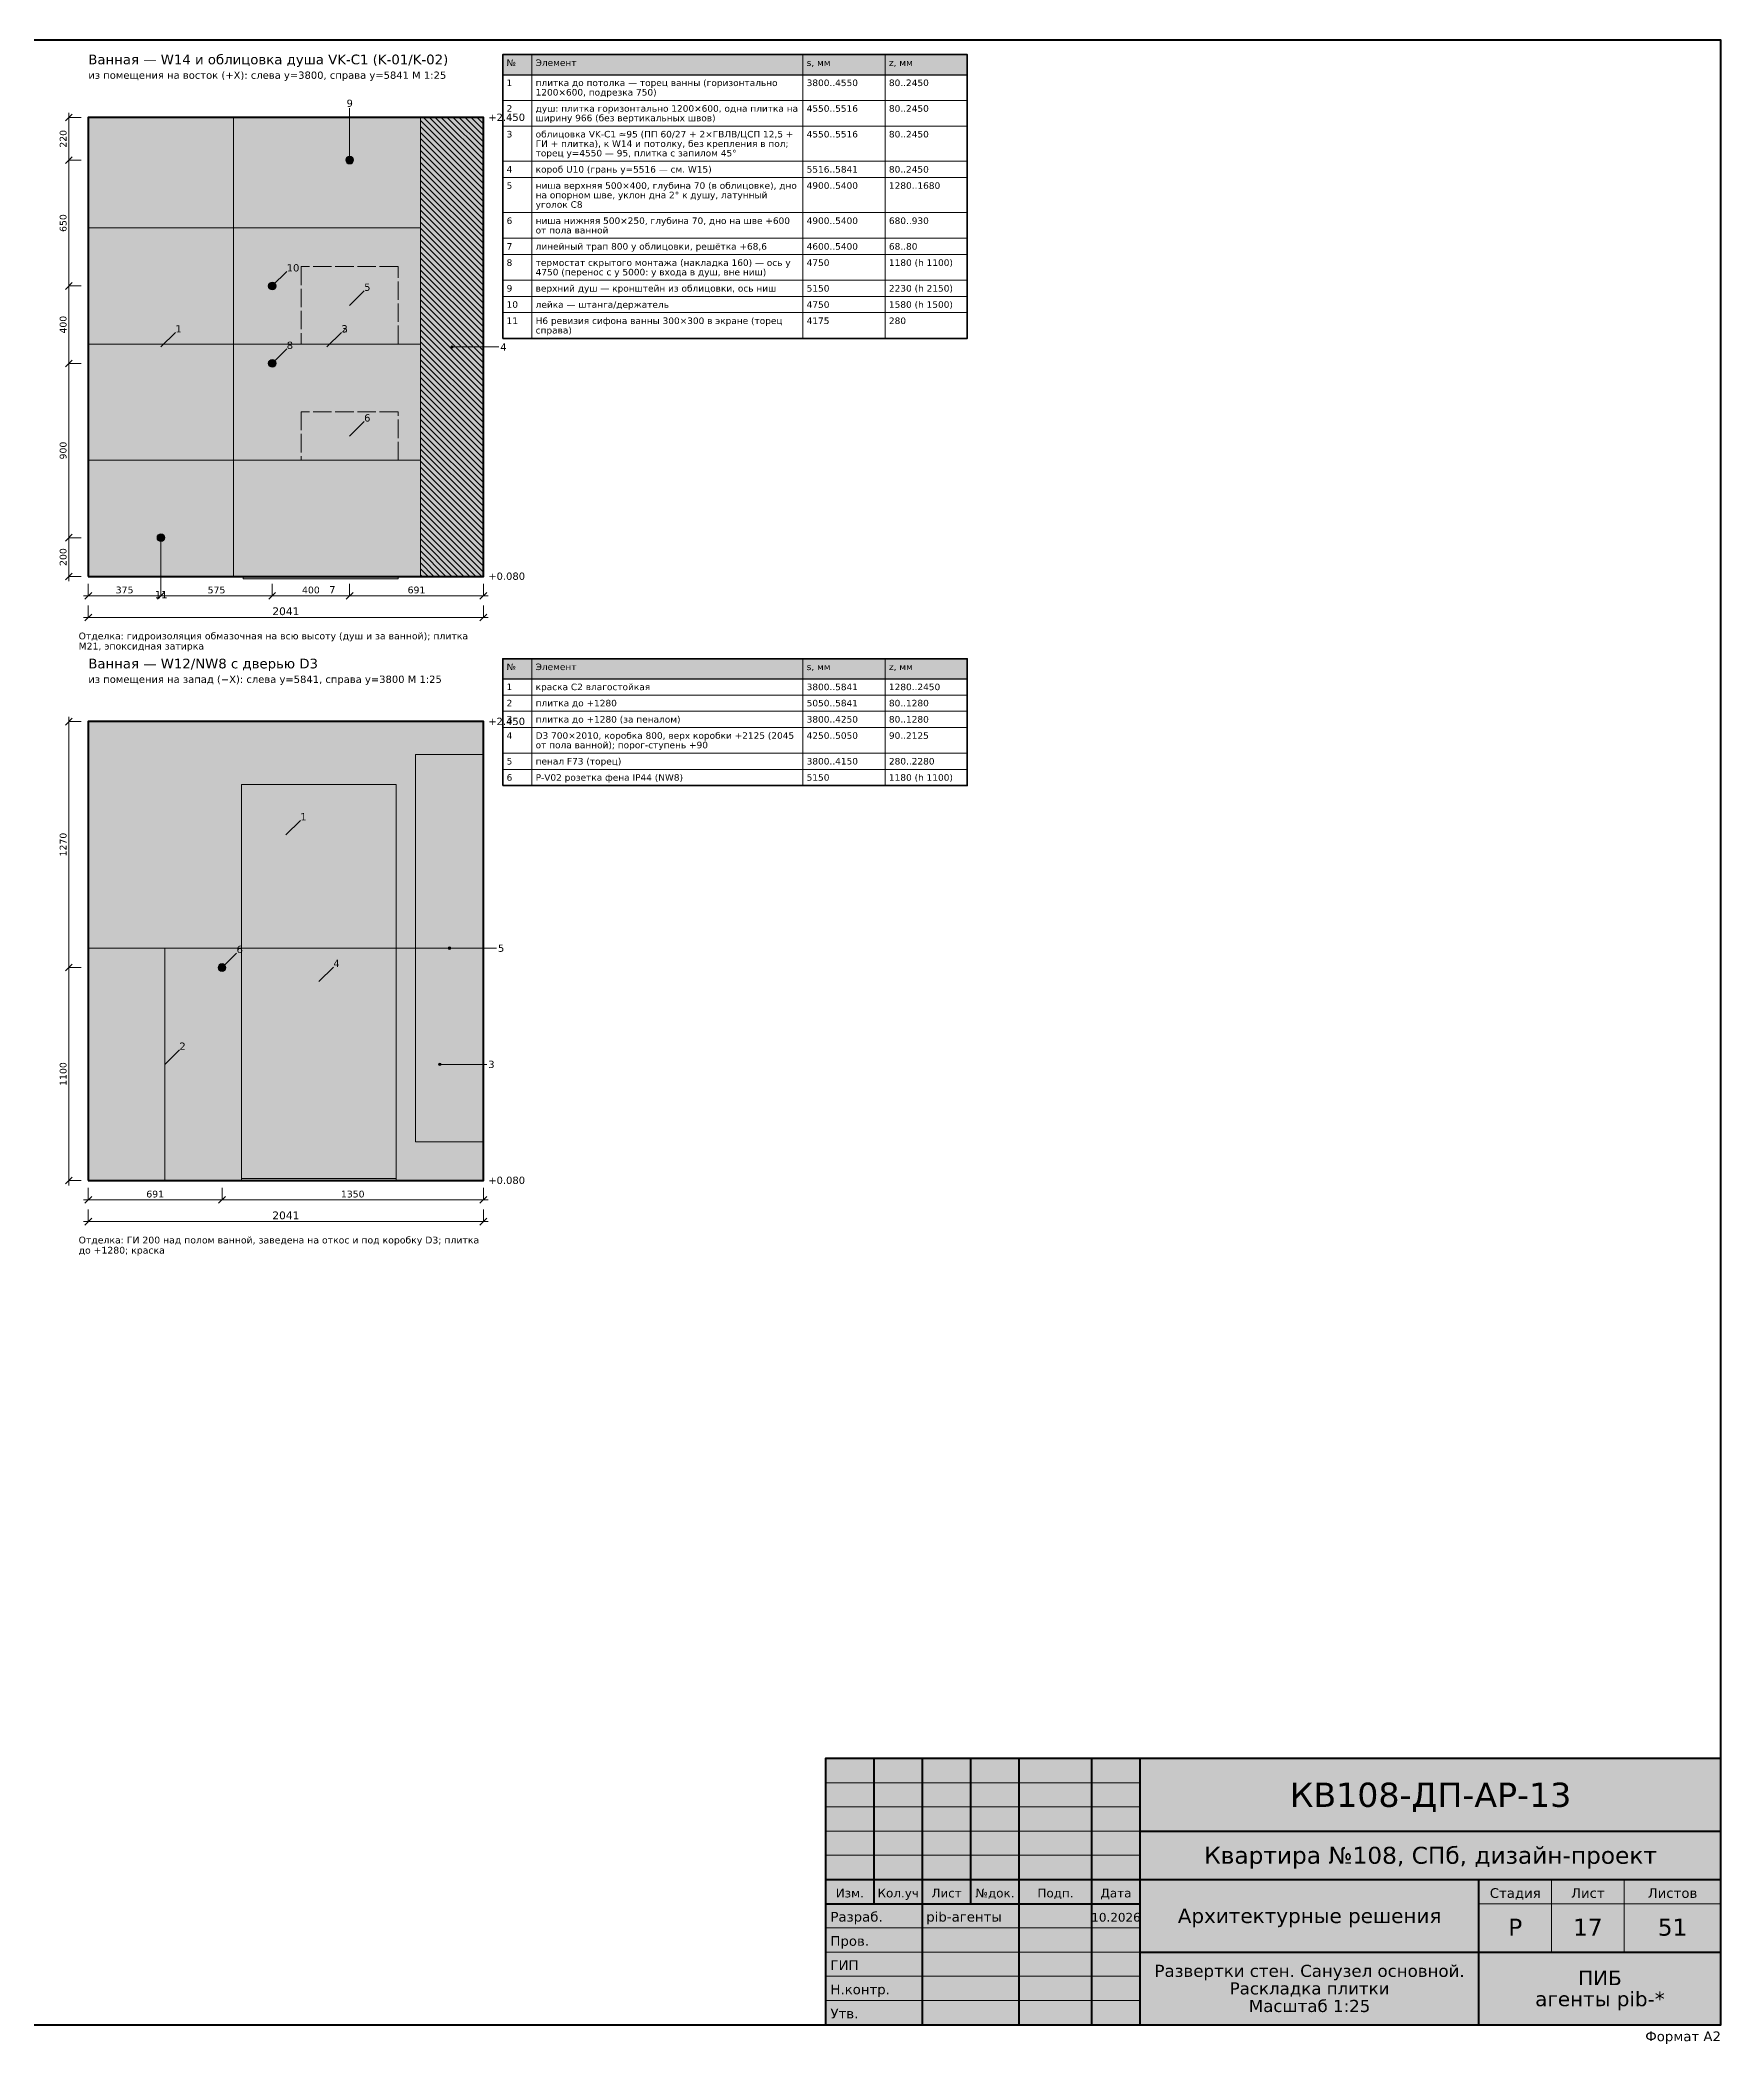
# Model space of a CAD drawing. Header units: millimetres. Extents: x 500 to 14725, y 26 to 10375.
# Drawn here: x 6042 to 14725, y 26 to 10375 of the extents above; entities that cross this region are included whole.
import ezdxf
from ezdxf.enums import TextEntityAlignment as Align

# ---------------------------------------------------------------- set-up
doc = ezdxf.new("R2010")
doc.units = ezdxf.units.MM
doc.linetypes.add('DASHED', pattern=[1.524, 1.27, -0.254])
for name, color, linetype in [('AR-FIN', 9, 'CONTINUOUS'), ('AR-WALLS', 7, 'CONTINUOUS'), ('DIM', 7, 'CONTINUOUS'), ('EL-SOCKET', 6, 'CONTINUOUS'), ('FRAME', 7, 'CONTINUOUS'), ('FURN', 8, 'CONTINUOUS'), ('TEXT', 7, 'CONTINUOUS'), ('VK', 4, 'CONTINUOUS')]:
    doc.layers.add(name, color=color, linetype=linetype)
doc.styles.add('GOST', font='DejaVuSans.ttf')

msp = doc.modelspace()

# ---------------------------------------------------------------- hatches: boundary and pattern name
at = {"layer": 'AR-FIN', "true_color": 0xc8dbe8}
h = msp.add_hatch(color=7, dxfattribs=at)
h.dxf.hatch_style = 1
h.paths.add_polyline_path([(6291, 7605), (7041, 7605), (7041, 9975), (6291, 9975)])
h = msp.add_hatch(color=7, dxfattribs=at)
h.dxf.hatch_style = 1
h.paths.add_polyline_path([(7041, 7605), (8007, 7605), (8007, 9975), (7041, 9975)])
at = {"layer": 'AR-FIN', "true_color": 0xd8e6f0}
h = msp.add_hatch(color=7, dxfattribs=at)
h.dxf.hatch_style = 1
h.paths.add_polyline_path([(7041, 7605), (8007, 7605), (8007, 9975), (7041, 9975)])
at = {"layer": 'AR-FIN', "true_color": 0x999999}
h = msp.add_hatch(dxfattribs=at)
h.set_pattern_fill('ANSI31', scale=6.875, angle=90)
h.paths.add_polyline_path([(8007, 7605), (8332, 7605), (8332, 9975), (8007, 9975)])
at = {"layer": 'AR-FIN', "true_color": 0xefe2cf, "transparency": 33554559}
h = msp.add_hatch(color=7, dxfattribs=at)
h.dxf.hatch_style = 1
h.paths.add_polyline_path([(8007, 7605), (8332, 7605), (8332, 9975), (8007, 9975)])
at = {"layer": 'AR-FIN', "true_color": 0xffffff}
h = msp.add_hatch(color=7, dxfattribs=at)
h.dxf.hatch_style = 1
h.paths.add_polyline_path([(7391, 8805), (7891, 8805), (7891, 9205), (7391, 9205)])
h = msp.add_hatch(color=7, dxfattribs=at)
h.dxf.hatch_style = 1
h.paths.add_polyline_path([(7391, 8205), (7891, 8205), (7891, 8455), (7391, 8455)])
h = msp.add_hatch(color=7, dxfattribs=at)
h.dxf.hatch_style = 1
h.paths.add_polyline_path([(7091, 7593), (7891, 7593), (7891, 7605), (7091, 7605)])
at = {"layer": 'AR-FIN', "true_color": 0xf6f3ec}
h = msp.add_hatch(color=7, dxfattribs=at)
h.dxf.hatch_style = 1
h.paths.add_polyline_path([(6291, 5685), (8332, 5685), (8332, 6855), (6291, 6855)])
at = {"layer": 'AR-FIN', "true_color": 0xf1ece2}
h = msp.add_hatch(color=7, dxfattribs=at)
h.dxf.hatch_style = 1
h.paths.add_polyline_path([(7082, 4495), (7882, 4495), (7882, 6530), (7082, 6530)])
at = {"layer": 'AR-FIN', "true_color": 0xdde8ef}
h = msp.add_hatch(color=7, dxfattribs=at)
h.dxf.hatch_style = 1
h.paths.add_polyline_path([(6291, 4485), (7082, 4485), (7082, 5685), (6291, 5685)])
h = msp.add_hatch(color=7, dxfattribs=at)
h.dxf.hatch_style = 1
h.paths.add_polyline_path([(7882, 4485), (8332, 4485), (8332, 5685), (7882, 5685)])
at = {"layer": 'AR-WALLS', "true_color": 0xfbfaf7}
h = msp.add_hatch(color=7, dxfattribs=at)
h.dxf.hatch_style = 1
h.paths.add_polyline_path([(6291, 7605), (8332, 7605), (8332, 9975), (6291, 9975)])
h = msp.add_hatch(color=7, dxfattribs=at)
h.dxf.hatch_style = 1
h.paths.add_polyline_path([(6291, 4485), (8332, 4485), (8332, 6855), (6291, 6855)])
at = {"layer": 'EL-SOCKET', "true_color": 0x8e44ad}
h = msp.add_hatch(color=7, dxfattribs=at)
h.dxf.hatch_style = 1
edge = h.paths.add_edge_path()
edge.add_arc((6982, 5585), 20, 0, 360)
at = {"layer": 'FRAME', "true_color": 0xffffff}
h = msp.add_hatch(color=7, dxfattribs=at)
h.dxf.hatch_style = 1
h.paths.add_polyline_path([(10100, 125), (14725, 125), (14725, 1500), (10100, 1500)])
at = {"layer": 'FURN', "true_color": 0xe3d3b8}
h = msp.add_hatch(color=7, dxfattribs=at)
h.dxf.hatch_style = 1
h.paths.add_polyline_path([(7982, 4685), (8332, 4685), (8332, 6685), (7982, 6685)])
at = {"layer": 'TEXT', "true_color": 0xe6e6e6}
h = msp.add_hatch(color=7, dxfattribs=at)
h.dxf.hatch_style = 1
h.paths.add_polyline_path([(8432, 10196.25), (10832, 10196.25), (10832, 10300), (8432, 10300)])
at = {"layer": 'TEXT', "true_color": 0x1f6fd6}
h = msp.add_hatch(color=7, dxfattribs=at)
h.dxf.hatch_style = 1
edge = h.paths.add_edge_path()
edge.add_arc((7641, 9755), 6.25, 0, 360)
at = {"layer": 'TEXT', "true_color": 0x777777}
h = msp.add_hatch(color=7, dxfattribs=at)
h.dxf.hatch_style = 1
edge = h.paths.add_edge_path()
edge.add_arc((8169.5, 8790), 6.25, 0, 360)
at = {"layer": 'TEXT', "true_color": 0x1e7d32}
h = msp.add_hatch(color=7, dxfattribs=at)
h.dxf.hatch_style = 1
edge = h.paths.add_edge_path()
edge.add_arc((6666, 7805), 6.25, 0, 360)
at = {"layer": 'TEXT', "true_color": 0xe6e6e6}
h = msp.add_hatch(color=7, dxfattribs=at)
h.dxf.hatch_style = 1
h.paths.add_polyline_path([(8432, 7076.25), (10832, 7076.25), (10832, 7180), (8432, 7180)])
at = {"layer": 'TEXT', "true_color": 0x777777}
h = msp.add_hatch(color=7, dxfattribs=at)
h.dxf.hatch_style = 1
edge = h.paths.add_edge_path()
edge.add_arc((8157, 5685), 6.25, 0, 360)
h = msp.add_hatch(color=7, dxfattribs=at)
h.dxf.hatch_style = 1
edge = h.paths.add_edge_path()
edge.add_arc((8107, 5085), 6.25, 0, 360)
at = {"layer": 'VK', "true_color": 0x1f6fd6}
h = msp.add_hatch(color=7, dxfattribs=at)
h.dxf.hatch_style = 1
edge = h.paths.add_edge_path()
edge.add_arc((7641, 9755), 20, 0, 360)
h = msp.add_hatch(color=7, dxfattribs=at)
h.dxf.hatch_style = 1
edge = h.paths.add_edge_path()
edge.add_arc((7241, 9105), 20, 0, 360)
h = msp.add_hatch(color=7, dxfattribs=at)
h.dxf.hatch_style = 1
edge = h.paths.add_edge_path()
edge.add_arc((7241, 8705), 20, 0, 360)
at = {"layer": 'VK', "true_color": 0x1e7d32}
h = msp.add_hatch(color=7, dxfattribs=at)
h.dxf.hatch_style = 1
edge = h.paths.add_edge_path()
edge.add_arc((6666, 7805), 20, 0, 360)

# ---------------------------------------------------------------- linework, layer by layer
at = {"layer": 'AR-FIN', "lineweight": 20, "true_color": 0x444444}
for points in [[(6291, 7605), (7041, 7605), (7041, 9975), (6291, 9975)], [(7041, 7605), (8007, 7605), (8007, 9975), (7041, 9975)], [(7041, 7605), (8007, 7605), (8007, 9975), (7041, 9975)], [(8007, 7605), (8332, 7605), (8332, 9975), (8007, 9975)], [(7091, 7593), (7891, 7593), (7891, 7605), (7091, 7605)], [(6291, 5685), (8332, 5685), (8332, 6855), (6291, 6855)], [(7082, 4495), (7882, 4495), (7882, 6530), (7082, 6530)], [(6291, 4485), (7082, 4485), (7082, 5685), (6291, 5685)], [(7882, 4485), (8332, 4485), (8332, 5685), (7882, 5685)]]:
    msp.add_lwpolyline(points, close=True, dxfattribs=at)
at = {"layer": 'AR-FIN', "lineweight": 13, "true_color": 0x6b8fa6}
for points in [[(6291, 9405), (7041, 9405)], [(7041, 9405), (8007, 9405)], [(6291, 8805), (7041, 8805)], [(7041, 8805), (8007, 8805)], [(6291, 8205), (7041, 8205)], [(7041, 8205), (8007, 8205)], [(6686.5, 4485), (6686.5, 5685)]]:
    msp.add_lwpolyline(points, dxfattribs=at)
at = {"layer": 'AR-FIN', "linetype": 'DASHED', "lineweight": 20, "ltscale": 75, "true_color": 0x444444}
for points in [[(7391, 8805), (7891, 8805), (7891, 9205), (7391, 9205)], [(7391, 8205), (7891, 8205), (7891, 8455), (7391, 8455)]]:
    msp.add_lwpolyline(points, close=True, dxfattribs=at)
at = {"layer": 'AR-WALLS', "color": 7, "lineweight": 50}
for points in [[(6291, 7605), (8332, 7605), (8332, 9975), (6291, 9975)], [(6291, 4485), (8332, 4485), (8332, 6855), (6291, 6855)]]:
    msp.add_lwpolyline(points, close=True, dxfattribs=at)
at = {"layer": 'DIM', "color": 7, "lineweight": 30}
for points in [[(6173.5, 9957.5), (6208.5, 9992.5)], [(6173.5, 9737.5), (6208.5, 9772.5)], [(6173.5, 9087.5), (6208.5, 9122.5)], [(6173.5, 8687.5), (6208.5, 8722.5)], [(6173.5, 7787.5), (6208.5, 7822.5)], [(6173.5, 7587.5), (6208.5, 7622.5)], [(6273.5, 7487.5), (6308.5, 7522.5)], [(6648.5, 7487.5), (6683.5, 7522.5)], [(7223.5, 7487.5), (7258.5, 7522.5)], [(7623.5, 7487.5), (7658.5, 7522.5)], [(8314.5, 7487.5), (8349.5, 7522.5)], [(6273.5, 7375), (6308.5, 7410)], [(8314.5, 7375), (8349.5, 7410)], [(6173.5, 6837.5), (6208.5, 6872.5)], [(6173.5, 5567.5), (6208.5, 5602.5)], [(6173.5, 4467.5), (6208.5, 4502.5)], [(6273.5, 4367.5), (6308.5, 4402.5)], [(6964.5, 4367.5), (6999.5, 4402.5)], [(8314.5, 4367.5), (8349.5, 4402.5)], [(6273.5, 4255), (6308.5, 4290)], [(8314.5, 4255), (8349.5, 4290)]]:
    msp.add_lwpolyline(points, dxfattribs=at)
at = {"layer": 'DIM', "color": 7, "lineweight": 15}
for points in [[(6191, 7580), (6191, 10000)], [(6266, 7505), (8357, 7505)], [(6266, 7392.5), (8357, 7392.5)], [(6191, 4460), (6191, 6880)], [(6266, 4385), (8357, 4385)], [(6266, 4272.5), (8357, 4272.5)]]:
    msp.add_lwpolyline(points, dxfattribs=at)
at = {"layer": 'DIM', "color": 7, "lineweight": 13}
for points in [[(6191, 9975), (6253.5, 9975)], [(6191, 9755), (6253.5, 9755)], [(6191, 9105), (6253.5, 9105)], [(6191, 8705), (6253.5, 8705)], [(6191, 7805), (6253.5, 7805)], [(6191, 7605), (6253.5, 7605)], [(6291, 7505), (6291, 7567.5)], [(6666, 7505), (6666, 7567.5)], [(7241, 7505), (7241, 7567.5)], [(7641, 7505), (7641, 7567.5)], [(8332, 7505), (8332, 7567.5)], [(6291, 7392.5), (6291, 7455)], [(8332, 7392.5), (8332, 7455)], [(6191, 6855), (6253.5, 6855)], [(6191, 5585), (6253.5, 5585)], [(6191, 4485), (6253.5, 4485)], [(6291, 4385), (6291, 4447.5)], [(6982, 4385), (6982, 4447.5)], [(8332, 4385), (8332, 4447.5)], [(6291, 4272.5), (6291, 4335)], [(8332, 4272.5), (8332, 4335)]]:
    msp.add_lwpolyline(points, dxfattribs=at)
at = {"layer": 'EL-SOCKET', "lineweight": 13, "true_color": 0x8e44ad}
msp.add_circle((6982, 5585), 20, dxfattribs=at)
at = {"layer": 'FRAME', "color": 7, "lineweight": 50}
for points in [[(500, 125), (14725, 125), (14725, 10375), (500, 10375)], [(10100, 125), (14725, 125), (14725, 1500), (10100, 1500)]]:
    msp.add_lwpolyline(points, close=True, dxfattribs=at)
for points in [[(10350, 750), (10350, 1500)], [(10600, 125), (10600, 1500)], [(10850, 750), (10850, 1500)], [(11100, 125), (11100, 1500)], [(11475, 125), (11475, 1500)], [(11725, 125), (11725, 1500)], [(11725, 1125), (14725, 1125)], [(10100, 875), (11725, 875)], [(11725, 875), (14725, 875)], [(13475, 125), (13475, 875)], [(10100, 750), (11725, 750)], [(11725, 500), (14725, 500)]]:
    msp.add_lwpolyline(points, dxfattribs=at)
at = {"layer": 'FRAME', "color": 7, "lineweight": 20}
for points in [[(10100, 1375), (11725, 1375)], [(10100, 1250), (11725, 1250)], [(10100, 1125), (11725, 1125)], [(10100, 1000), (11725, 1000)], [(13850, 500), (13850, 875)], [(14225, 500), (14225, 875)], [(13475, 750), (14725, 750)], [(10100, 625), (11725, 625)], [(10100, 500), (11725, 500)], [(10100, 375), (11725, 375)], [(10100, 250), (11725, 250)]]:
    msp.add_lwpolyline(points, dxfattribs=at)
at = {"layer": 'FURN', "lineweight": 20, "true_color": 0x444444}
msp.add_lwpolyline([(7982, 4685), (8332, 4685), (8332, 6685), (7982, 6685)], close=True, dxfattribs=at)
at = {"layer": 'TEXT', "color": 7, "lineweight": 25}
for points in [[(8432, 10196.25), (10832, 10196.25), (10832, 10300), (8432, 10300)], [(8432, 7076.25), (10832, 7076.25), (10832, 7180), (8432, 7180)]]:
    msp.add_lwpolyline(points, close=True, dxfattribs=at)
at = {"layer": 'TEXT', "color": 7, "lineweight": 15}
for points in [[(8432, 10300), (8432, 10196.25)], [(8582, 10300), (8582, 10196.25)], [(9982, 10300), (9982, 10196.25)], [(10407, 10300), (10407, 10196.25)], [(10832, 10300), (10832, 10196.25)], [(8432, 10196.25), (8432, 10063.5625)], [(8582, 10196.25), (8582, 10063.5625)], [(9982, 10196.25), (9982, 10063.5625)], [(10407, 10196.25), (10407, 10063.5625)], [(10832, 10196.25), (10832, 10063.5625)], [(8432, 10063.5625), (8432, 9930.875)], [(8582, 10063.5625), (8582, 9930.875)], [(9982, 10063.5625), (9982, 9930.875)], [(10407, 10063.5625), (10407, 9930.875)], [(10832, 10063.5625), (10832, 9930.875)], [(8432, 9930.875), (8432, 9749.25)], [(8582, 9930.875), (8582, 9749.25)], [(9982, 9930.875), (9982, 9749.25)], [(10407, 9930.875), (10407, 9749.25)], [(10832, 9930.875), (10832, 9749.25)], [(8432, 9749.25), (8432, 9665.5)], [(8582, 9749.25), (8582, 9665.5)], [(9982, 9749.25), (9982, 9665.5)], [(10407, 9749.25), (10407, 9665.5)], [(10832, 9749.25), (10832, 9665.5)], [(8432, 9665.5), (8432, 9483.875)], [(8582, 9665.5), (8582, 9483.875)], [(9982, 9665.5), (9982, 9483.875)], [(10407, 9665.5), (10407, 9483.875)], [(10832, 9665.5), (10832, 9483.875)], [(8432, 9483.875), (8432, 9351.1875)], [(8582, 9483.875), (8582, 9351.1875)], [(9982, 9483.875), (9982, 9351.1875)], [(10407, 9483.875), (10407, 9351.1875)], [(10832, 9483.875), (10832, 9351.1875)], [(8432, 9351.1875), (8432, 9267.4375)], [(8582, 9351.1875), (8582, 9267.4375)], [(9982, 9351.1875), (9982, 9267.4375)], [(10407, 9351.1875), (10407, 9267.4375)], [(10832, 9351.1875), (10832, 9267.4375)], [(8432, 9267.4375), (8432, 9134.75)], [(8582, 9267.4375), (8582, 9134.75)], [(9982, 9267.4375), (9982, 9134.75)], [(10407, 9267.4375), (10407, 9134.75)], [(10832, 9267.4375), (10832, 9134.75)], [(8432, 9134.75), (8432, 9051)], [(8582, 9134.75), (8582, 9051)], [(9982, 9134.75), (9982, 9051)], [(10407, 9134.75), (10407, 9051)], [(10832, 9134.75), (10832, 9051)], [(8432, 9051), (8432, 8967.25)], [(8582, 9051), (8582, 8967.25)], [(9982, 9051), (9982, 8967.25)], [(10407, 9051), (10407, 8967.25)], [(10832, 9051), (10832, 8967.25)], [(8432, 8967.25), (8432, 8834.5625)], [(8582, 8967.25), (8582, 8834.5625)], [(9982, 8967.25), (9982, 8834.5625)], [(10407, 8967.25), (10407, 8834.5625)], [(10832, 8967.25), (10832, 8834.5625)], [(8432, 7180), (8432, 7076.25)], [(8582, 7180), (8582, 7076.25)], [(9982, 7180), (9982, 7076.25)], [(10407, 7180), (10407, 7076.25)], [(10832, 7180), (10832, 7076.25)], [(8432, 7076.25), (8432, 6992.5)], [(8582, 7076.25), (8582, 6992.5)], [(9982, 7076.25), (9982, 6992.5)], [(10407, 7076.25), (10407, 6992.5)], [(10832, 7076.25), (10832, 6992.5)], [(8432, 6992.5), (8432, 6908.75)], [(8582, 6992.5), (8582, 6908.75)], [(9982, 6992.5), (9982, 6908.75)], [(10407, 6992.5), (10407, 6908.75)], [(10832, 6992.5), (10832, 6908.75)], [(8432, 6908.75), (8432, 6825)], [(8582, 6908.75), (8582, 6825)], [(9982, 6908.75), (9982, 6825)], [(10407, 6908.75), (10407, 6825)], [(10832, 6908.75), (10832, 6825)], [(8432, 6825), (8432, 6692.3125)], [(8582, 6825), (8582, 6692.3125)], [(9982, 6825), (9982, 6692.3125)], [(10407, 6825), (10407, 6692.3125)], [(10832, 6825), (10832, 6692.3125)], [(8432, 6692.3125), (8432, 6608.5625)], [(8582, 6692.3125), (8582, 6608.5625)], [(9982, 6692.3125), (9982, 6608.5625)], [(10407, 6692.3125), (10407, 6608.5625)], [(10832, 6692.3125), (10832, 6608.5625)], [(8432, 6608.5625), (8432, 6524.8125)], [(8582, 6608.5625), (8582, 6524.8125)], [(9982, 6608.5625), (9982, 6524.8125)], [(10407, 6608.5625), (10407, 6524.8125)], [(10832, 6608.5625), (10832, 6524.8125)]]:
    msp.add_lwpolyline(points, dxfattribs=at)
at = {"layer": 'TEXT', "color": 7, "lineweight": 35}
for points in [[(8432, 8834.5625), (10832, 8834.5625), (10832, 10300), (8432, 10300)], [(8432, 6524.8125), (10832, 6524.8125), (10832, 7180), (8432, 7180)]]:
    msp.add_lwpolyline(points, close=True, dxfattribs=at)
at = {"layer": 'TEXT', "color": 7, "lineweight": 15}
for points in [[(8432, 10063.5625), (10832, 10063.5625), (10832, 10196.25), (8432, 10196.25)], [(8432, 9930.875), (10832, 9930.875), (10832, 10063.5625), (8432, 10063.5625)], [(8432, 9749.25), (10832, 9749.25), (10832, 9930.875), (8432, 9930.875)], [(8432, 9665.5), (10832, 9665.5), (10832, 9749.25), (8432, 9749.25)], [(8432, 9483.875), (10832, 9483.875), (10832, 9665.5), (8432, 9665.5)], [(8432, 9351.1875), (10832, 9351.1875), (10832, 9483.875), (8432, 9483.875)], [(8432, 9267.4375), (10832, 9267.4375), (10832, 9351.1875), (8432, 9351.1875)], [(8432, 9134.75), (10832, 9134.75), (10832, 9267.4375), (8432, 9267.4375)], [(8432, 9051), (10832, 9051), (10832, 9134.75), (8432, 9134.75)], [(8432, 8967.25), (10832, 8967.25), (10832, 9051), (8432, 9051)], [(8432, 8834.5625), (10832, 8834.5625), (10832, 8967.25), (8432, 8967.25)], [(8432, 6992.5), (10832, 6992.5), (10832, 7076.25), (8432, 7076.25)], [(8432, 6908.75), (10832, 6908.75), (10832, 6992.5), (8432, 6992.5)], [(8432, 6825), (10832, 6825), (10832, 6908.75), (8432, 6908.75)], [(8432, 6692.3125), (10832, 6692.3125), (10832, 6825), (8432, 6825)], [(8432, 6608.5625), (10832, 6608.5625), (10832, 6692.3125), (8432, 6692.3125)], [(8432, 6524.8125), (10832, 6524.8125), (10832, 6608.5625), (8432, 6608.5625)]]:
    msp.add_lwpolyline(points, close=True, dxfattribs=at)
at = {"layer": 'TEXT', "lineweight": 15, "true_color": 0x1f6fd6}
for points in [[(7641, 9755), (7641, 10022.5)], [(7241, 9105), (7316, 9180)], [(7241, 8705), (7316, 8780)]]:
    msp.add_lwpolyline(points, dxfattribs=at)
at = {"layer": 'TEXT', "lineweight": 15, "true_color": 0x777777}
for points in [[(7641, 9005), (7716, 9080)], [(6666, 8790), (6741, 8865)], [(7524, 8790), (7599, 8865)], [(7524, 8790), (7599, 8865)], [(8169.5, 8790), (8412, 8790)], [(7641, 8330), (7716, 8405)], [(7311.5, 6270), (7386.5, 6345)], [(8157, 5685), (8399.5, 5685)], [(7482, 5512.5), (7557, 5587.5)], [(6686.5, 5085), (6761.5, 5160)], [(8107, 5085), (8349.5, 5085)]]:
    msp.add_lwpolyline(points, dxfattribs=at)
at = {"layer": 'TEXT', "lineweight": 15, "true_color": 0x1e7d32}
msp.add_lwpolyline([(6666, 7805), (6666, 7537.5)], dxfattribs=at)
at = {"layer": 'TEXT', "lineweight": 15, "true_color": 0x8e44ad}
msp.add_lwpolyline([(6982, 5585), (7057, 5660)], dxfattribs=at)
at = {"layer": 'TEXT', "lineweight": 13, "true_color": 0x1f6fd6}
msp.add_circle((7641, 9755), 6.25, dxfattribs=at)
at = {"layer": 'TEXT', "lineweight": 13, "true_color": 0x777777}
for centre in [(8169.5, 8790), (8157, 5685), (8107, 5085)]:
    msp.add_circle(centre, 6.25, dxfattribs=at)
at = {"layer": 'TEXT', "lineweight": 13, "true_color": 0x1e7d32}
msp.add_circle((6666, 7805), 6.25, dxfattribs=at)
at = {"layer": 'VK', "lineweight": 13, "true_color": 0x1f6fd6}
for centre in [(7641, 9755), (7241, 9105), (7241, 8705)]:
    msp.add_circle(centre, 20, dxfattribs=at)
at = {"layer": 'VK', "lineweight": 13, "true_color": 0x1e7d32}
msp.add_circle((6666, 7805), 20, dxfattribs=at)

# ---------------------------------------------------------------- texts
at = {"layer": 'DIM', "color": 7, "style": 'GOST'}
for s, p in [('220', (6178.5, 9865)), ('650', (6178.5, 9430)), ('400', (6178.5, 8905)), ('900', (6178.5, 8255)), ('200', (6178.5, 7705)), ('1270', (6178.5, 6220)), ('1100', (6178.5, 5035))]:
    msp.add_text(s, height=35, rotation=90, dxfattribs=at).set_placement(p, align=Align.CENTER)
for s, height, p in [('375', 35, (6478.5, 7517.5)), ('575', 35, (6953.5, 7517.5)), ('400', 35, (7441, 7517.5)), ('691', 35, (7986.5, 7517.5)), ('2041', 40, (7311.5, 7405)), ('691', 35, (6636.5, 4397.5)), ('1350', 35, (7657, 4397.5)), ('2041', 40, (7311.5, 4285))]:
    msp.add_text(s, height=height, dxfattribs=at).set_placement(p, align=Align.CENTER)
at = {"layer": 'FRAME', "color": 7, "style": 'GOST'}
for s, height, p in [('КВ108-ДП-АР-13', 125, (13225, 1250)), ('Квартира №108, СПб, дизайн-проект', 87.5, (13225, 956.25)), ('Стадия', 50, (13662.5, 780)), ('Лист', 50, (14037.5, 780)), ('Листов', 50, (14475, 780)), ('Изм.', 45, (10225, 782.5)), ('Кол.уч', 45, (10475, 782.5)), ('Лист', 45, (10725, 782.5)), ('№док.', 45, (10975, 782.5)), ('Подп.', 45, (11287.5, 782.5)), ('Дата', 45, (11600, 782.5)), ('Архитектурные решения', 75, (12600, 650)), ('10.2026', 45, (11600, 657.5)), ('Р', 87.5, (13662.5, 585)), ('17', 87.5, (14037.5, 585)), ('51', 87.5, (14475, 585)), ('Развертки стен. Санузел основной.', 62.5, (12600, 371.875)), ('Раскладка плитки', 62.5, (12600, 281.25)), ('ПИБ', 75, (14100, 329.375)), ('Масштаб 1:25', 62.5, (12600, 190.625)), ('агенты pib-*', 75, (14100, 220.625))]:
    msp.add_text(s, height=height, dxfattribs=at).set_placement(p, align=Align.CENTER)
for s, p in [('Разраб.', (10125, 657.5)), ('pib-агенты', (10620, 657.5)), ('Пров.', (10125, 532.5)), ('ГИП', (10125, 407.5)), ('Н.контр.', (10125, 282.5)), ('Утв.', (10125, 157.5))]:
    msp.add_text(s, height=50, dxfattribs=at).set_placement(p)
msp.add_text('Формат A2', height=50, dxfattribs=at).set_placement((14725, 40), align=Align.RIGHT)
at = {"layer": 'TEXT', "color": 7, "style": 'GOST'}
for s, height, p in [('Ванная — W14 и облицовка душа VK-C1 (K-01/K-02)', 50, (6291, 10250)), ('№', 33.75, (8452, 10241.25)), ('Элемент', 33.75, (8602, 10241.25)), ('s, мм', 33.75, (10002, 10241.25)), ('z, мм', 33.75, (10427, 10241.25)), ('из помещения на восток (+X): слева y=3800, справа y=5841 М 1:25', 37.5, (6291, 10175)), ('1', 33.75, (8452, 10137.5)), ('плитка до потолка — торец ванны (горизонтально', 33.75, (8602, 10137.5)), ('3800..4550', 33.75, (10002, 10137.5)), ('80..2450', 33.75, (10427, 10137.5)), ('2', 33.75, (8452, 10004.8125)), ('душ: плитка горизонтально 1200×600, одна плитка на', 33.75, (8602, 10004.8125)), ('1200×600, подрезка 750)', 33.75, (8602, 10088.5625)), ('4550..5516', 33.75, (10002, 10004.8125)), ('80..2450', 33.75, (10427, 10004.8125)), ('+2.450', 37.5, (8357, 9957.5)), ('ширину 966 (без вертикальных швов)', 33.75, (8602, 9955.875)), ('3', 33.75, (8452, 9872.125)), ('облицовка VK-C1 ≈95 (ПП 60/27 + 2×ГВЛВ/ЦСП 12,5 +', 33.75, (8602, 9872.125)), ('ГИ + плитка), к W14 и потолку, без крепления в пол;', 33.75, (8602, 9823.1875)), ('4550..5516', 33.75, (10002, 9872.125)), ('80..2450', 33.75, (10427, 9872.125)), ('торец y=4550 — 95, плитка с запилом 45°', 33.75, (8602, 9774.25)), ('4', 33.75, (8452, 9690.5)), ('5', 33.75, (8452, 9606.75)), ('короб U10 (грань y=5516 — см. W15)', 33.75, (8602, 9690.5)), ('ниша верхняя 500×400, глубина 70 (в облицовке), дно', 33.75, (8602, 9606.75)), ('4900..5400', 33.75, (10002, 9606.75)), ('5516..5841', 33.75, (10002, 9690.5)), ('80..2450', 33.75, (10427, 9690.5)), ('1280..1680', 33.75, (10427, 9606.75)), ('уголок C8', 33.75, (8602, 9508.875)), ('на опорном шве, уклон дна 2° к душу, латунный', 33.75, (8602, 9557.8125)), ('6', 33.75, (8452, 9425.125)), ('ниша нижняя 500×250, глубина 70, дно на шве +600', 33.75, (8602, 9425.125)), ('4900..5400', 33.75, (10002, 9425.125)), ('680..930', 33.75, (10427, 9425.125)), ('7', 33.75, (8452, 9292.4375)), ('линейный трап 800 у облицовки, решётка +68,6', 33.75, (8602, 9292.4375)), ('от пола ванной', 33.75, (8602, 9376.1875)), ('4600..5400', 33.75, (10002, 9292.4375)), ('68..80', 33.75, (10427, 9292.4375)), ('8', 33.75, (8452, 9208.6875)), ('термостат скрытого монтажа (накладка 160) — ось y', 33.75, (8602, 9208.6875)), ('4750', 33.75, (10002, 9208.6875)), ('1180 (h 1100)', 33.75, (10427, 9208.6875)), ('9', 33.75, (8452, 9076)), ('4750 (перенос с y 5000: у входа в душ, вне ниш)', 33.75, (8602, 9159.75)), ('верхний душ — кронштейн из облицовки, ось ниш', 33.75, (8602, 9076)), ('5150', 33.75, (10002, 9076)), ('2230 (h 2150)', 33.75, (10427, 9076)), ('10', 33.75, (8452, 8992.25)), ('лейка — штанга/держатель', 33.75, (8602, 8992.25)), ('4750', 33.75, (10002, 8992.25)), ('1580 (h 1500)', 33.75, (10427, 8992.25)), ('11', 33.75, (8452, 8908.5)), ('H6 ревизия сифона ванны 300×300 в экране (торец', 33.75, (8602, 8908.5)), ('4175', 33.75, (10002, 8908.5)), ('280', 33.75, (10427, 8908.5)), ('справа)', 33.75, (8602, 8859.5625)), ('+0.080', 37.5, (8357, 7587.5)), ('Отделка: гидроизоляция обмазочная на всю высоту (душ и за ванной); плитка', 35, (6241, 7280)), ('M21, эпоксидная затирка', 35, (6241, 7227.5)), ('Ванная — W12/NW8 с дверью D3', 50, (6291, 7130)), ('№', 33.75, (8452, 7121.25)), ('Элемент', 33.75, (8602, 7121.25)), ('s, мм', 33.75, (10002, 7121.25)), ('z, мм', 33.75, (10427, 7121.25)), ('из помещения на запад (−X): слева y=5841, справа y=3800 М 1:25', 37.5, (6291, 7055)), ('1', 33.75, (8452, 7017.5)), ('краска C2 влагостойкая', 33.75, (8602, 7017.5)), ('3800..5841', 33.75, (10002, 7017.5)), ('1280..2450', 33.75, (10427, 7017.5)), ('2', 33.75, (8452, 6933.75)), ('плитка до +1280', 33.75, (8602, 6933.75)), ('5050..5841', 33.75, (10002, 6933.75)), ('80..1280', 33.75, (10427, 6933.75)), ('+2.450', 37.5, (8357, 6837.5)), ('3', 33.75, (8452, 6850)), ('плитка до +1280 (за пеналом)', 33.75, (8602, 6850)), ('3800..4250', 33.75, (10002, 6850)), ('80..1280', 33.75, (10427, 6850)), ('4', 33.75, (8452, 6766.25)), ('от пола ванной); порог-ступень +90', 33.75, (8602, 6717.3125)), ('D3 700×2010, коробка 800, верх коробки +2125 (2045', 33.75, (8602, 6766.25)), ('4250..5050', 33.75, (10002, 6766.25)), ('90..2125', 33.75, (10427, 6766.25)), ('5', 33.75, (8452, 6633.5625)), ('пенал F73 (торец)', 33.75, (8602, 6633.5625)), ('3800..4150', 33.75, (10002, 6633.5625)), ('280..2280', 33.75, (10427, 6633.5625)), ('6', 33.75, (8452, 6549.8125)), ('P-V02 розетка фена IP44 (NW8)', 33.75, (8602, 6549.8125)), ('5150', 33.75, (10002, 6549.8125)), ('1180 (h 1100)', 33.75, (10427, 6549.8125)), ('+0.080', 37.5, (8357, 4467.5)), ('до +1280; краска', 35, (6241, 4107.5)), ('Отделка: ГИ 200 над полом ванной, заведена на откос и под коробку D3; плитка', 35, (6241, 4160))]:
    msp.add_text(s, height=height, dxfattribs=at).set_placement(p)
at = {"layer": 'TEXT', "true_color": 0x1f6fd6, "style": 'GOST'}
for s, p in [('9', (7625.158, 10030)), ('10', (7316, 9180)), ('8', (7316, 8780))]:
    msp.add_text(s, height=37.5, dxfattribs=at).set_placement(p)
at = {"layer": 'TEXT', "true_color": 0x333333, "style": 'GOST'}
for s, p in [('5', (7716, 9080)), ('1', (6741, 8865)), ('2', (7599, 8865)), ('3', (7599, 8865)), ('4', (8419.5, 8771.25)), ('6', (7716, 8405)), ('7', (7535.1942, 7517.3058)), ('1', (7386.5, 6345)), ('5', (8407, 5666.25)), ('4', (7557, 5587.5)), ('2', (6761.5, 5160)), ('3', (8357, 5066.25))]:
    msp.add_text(s, height=37.5, dxfattribs=at).set_placement(p)
at = {"layer": 'TEXT', "true_color": 0x1e7d32, "style": 'GOST'}
msp.add_text('11', height=37.5, dxfattribs=at).set_placement((6634.3602, 7492.5))
at = {"layer": 'TEXT', "true_color": 0x8e44ad, "style": 'GOST'}
msp.add_text('6', height=37.5, dxfattribs=at).set_placement((7057, 5660))

doc.saveas('drawing.dxf')
